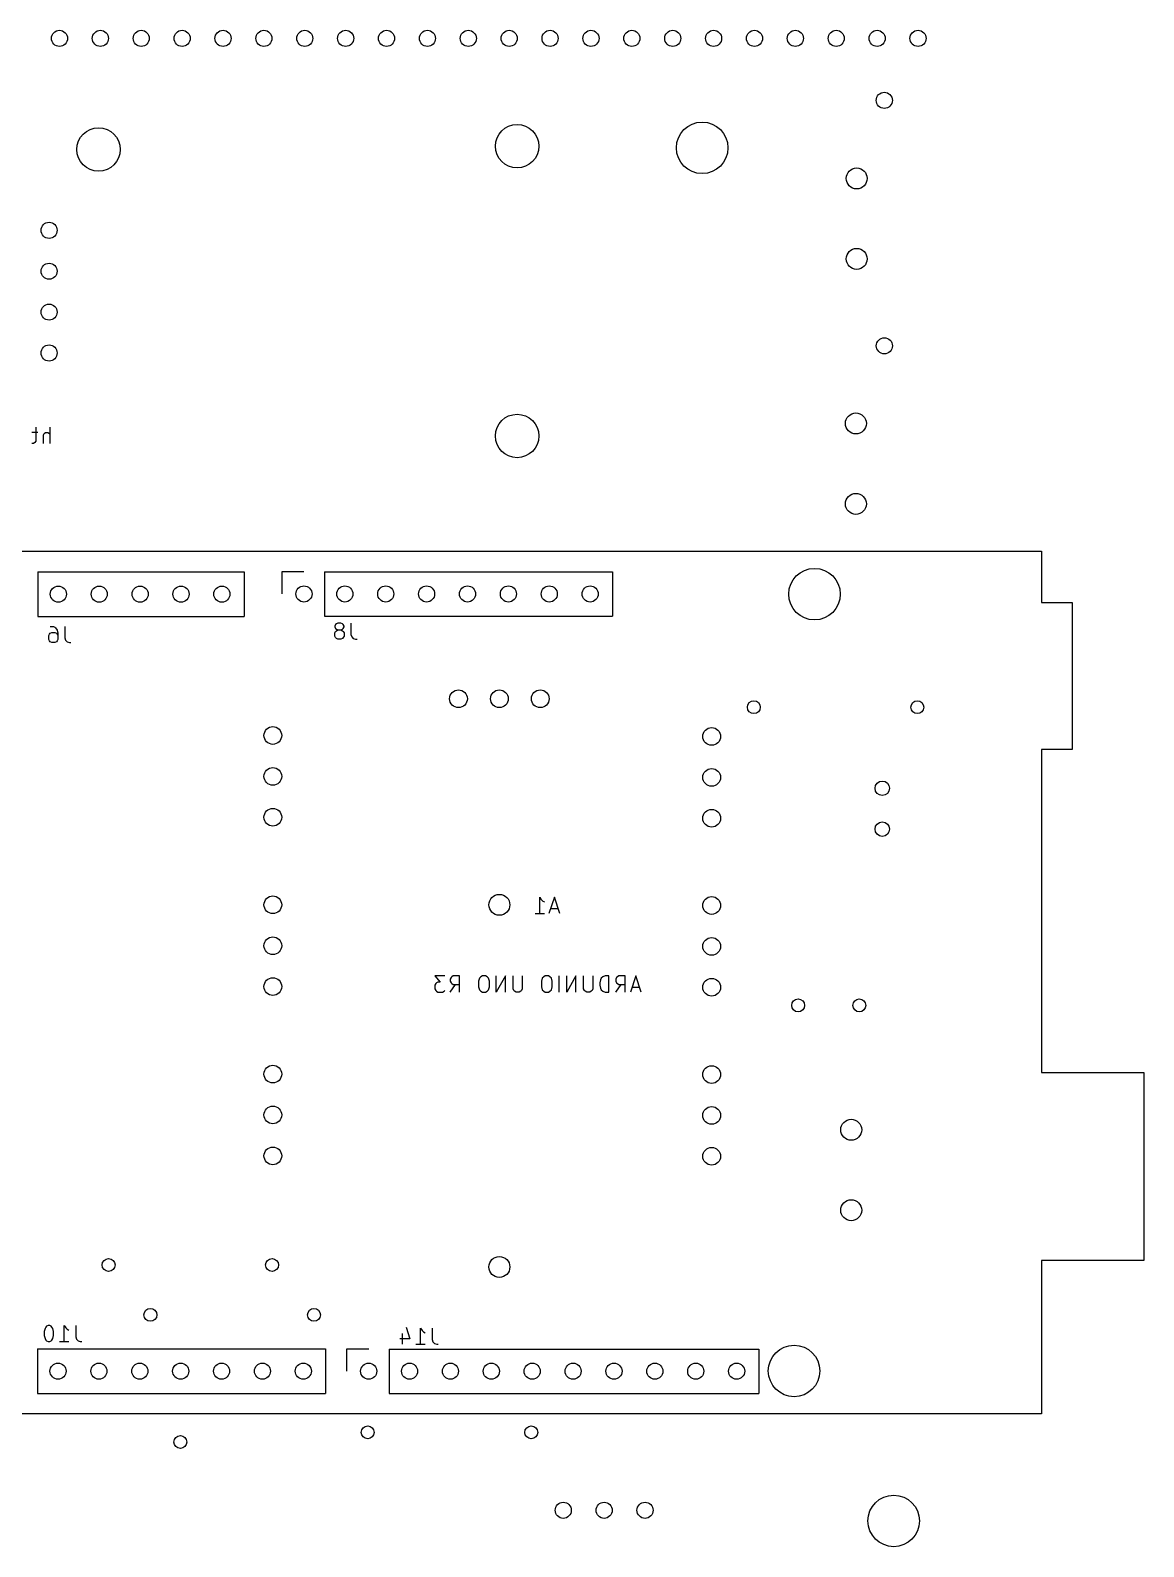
# Model space of a CAD drawing. Extents: x 83 to 192, y -148 to -51.
# Drawn here: x 123.2 to 192.4, y -147.2 to -53 of the extents above; entities that cross this region are included whole.
import ezdxf

# ---------------------------------------------------------------- set-up
doc = ezdxf.new("R2010")
doc.units = 0
doc.layers.add('BLACK', color=7, linetype='CONTINUOUS')

msp = doc.modelspace()

# ---------------------------------------------------------------- linework, layer by layer
at = {"layer": 'BLACK', "linetype": 'CONTINUOUS'}
for p, q in [((123.68484, -77.990752), (123.303888, -77.990752)), ((123.541983, -77.657419), (123.541983, -78.514561)), ((124.018174, -78.133609), (124.065793, -78.038371)), ((124.018174, -78.657419), (124.018174, -78.133609)), ((124.065793, -78.038371), (124.161031, -77.990752)), ((124.161031, -77.990752), (124.303888, -77.990752)), ((124.303888, -77.990752), (124.399126, -78.038371)), ((124.399126, -78.038371), (124.446745, -78.08599)), ((124.446745, -78.657419), (124.446745, -77.657419)), ((123.399126, -78.657419), (123.303888, -78.657419)), ((123.494364, -78.6098), (123.399126, -78.657419)), ((123.541983, -78.514561), (123.494364, -78.6098)), ((119.73, -85.355), (186.03, -85.355)), ((186.03, -85.355), (186.03, -88.535)), ((123.68, -86.645), (123.68, -89.405)), ((123.68, -86.645), (136.49, -86.645)), ((136.49, -86.645), (136.49, -89.405)), ((138.83, -86.635), (138.83, -88.015)), ((140.21, -86.635), (138.83, -86.635)), ((141.48, -86.635), (141.48, -89.395)), ((141.48, -86.635), (159.37, -86.635)), ((159.37, -86.635), (159.37, -89.395)), ((186.03, -88.535), (187.93, -88.535)), ((187.93, -88.535), (187.93, -97.675)), ((123.68, -89.405), (136.49, -89.405)), ((141.48, -89.395), (159.37, -89.395)), ((124.448571, -90.029819), (124.639047, -90.029819)), ((124.448571, -90.45839), (124.543809, -90.410771)), ((124.543809, -90.410771), (124.734285, -90.410771)), ((124.639047, -90.029819), (124.734285, -90.077438)), ((124.734285, -90.077438), (124.781904, -90.125057)), ((124.734285, -90.410771), (124.829523, -90.45839)), ((124.781904, -90.125057), (124.877142, -90.267914)), ((124.877142, -90.267914), (124.924761, -90.45839)), ((125.353333, -90.029819), (125.353333, -90.744104)), ((142.175125, -89.915057), (142.127506, -90.010295)), ((142.127506, -90.010295), (142.127506, -90.057914)), ((142.127506, -90.057914), (142.175125, -90.153152)), ((142.127506, -90.438866), (142.175125, -90.343628)), ((142.222744, -89.867438), (142.175125, -89.915057)), ((142.175125, -90.153152), (142.222744, -90.200771)), ((142.175125, -90.343628), (142.222744, -90.296009)), ((142.317982, -89.819819), (142.222744, -89.867438)), ((142.222744, -90.200771), (142.317982, -90.24839)), ((142.222744, -90.296009), (142.317982, -90.24839)), ((142.508458, -89.819819), (142.317982, -89.819819)), ((142.317982, -90.24839), (142.508458, -90.24839)), ((142.603696, -89.867438), (142.508458, -89.819819)), ((142.508458, -90.24839), (142.603696, -90.200771)), ((142.508458, -90.24839), (142.603696, -90.296009)), ((142.651315, -89.915057), (142.603696, -89.867438)), ((142.603696, -90.200771), (142.651315, -90.153152)), ((142.603696, -90.296009), (142.651315, -90.343628)), ((142.698934, -90.010295), (142.651315, -89.915057)), ((142.651315, -90.153152), (142.698934, -90.057914)), ((142.651315, -90.343628), (142.698934, -90.438866)), ((142.698934, -90.057914), (142.698934, -90.010295)), ((143.127506, -89.819819), (143.127506, -90.534104)), ((124.353333, -90.601247), (124.400952, -90.506009)), ((124.353333, -90.839342), (124.353333, -90.601247)), ((124.400952, -90.93458), (124.353333, -90.839342)), ((124.400952, -90.506009), (124.448571, -90.45839)), ((124.448571, -90.9822), (124.400952, -90.93458)), ((124.543809, -91.029819), (124.448571, -90.9822)), ((124.734285, -91.029819), (124.543809, -91.029819)), ((124.829523, -90.9822), (124.734285, -91.029819)), ((124.829523, -90.45839), (124.877142, -90.506009)), ((124.877142, -90.93458), (124.829523, -90.9822)), ((124.877142, -90.506009), (124.924761, -90.601247)), ((124.924761, -90.839342), (124.877142, -90.93458)), ((124.924761, -90.45839), (124.924761, -90.839342)), ((125.353333, -90.744104), (125.400952, -90.886961)), ((125.400952, -90.886961), (125.49619, -90.9822)), ((125.49619, -90.9822), (125.639047, -91.029819)), ((125.639047, -91.029819), (125.734285, -91.029819)), ((142.127506, -90.629342), (142.127506, -90.438866)), ((142.175125, -90.72458), (142.127506, -90.629342)), ((142.222744, -90.7722), (142.175125, -90.72458)), ((142.317982, -90.819819), (142.222744, -90.7722)), ((142.508458, -90.819819), (142.317982, -90.819819)), ((142.603696, -90.7722), (142.508458, -90.819819)), ((142.651315, -90.72458), (142.603696, -90.7722)), ((142.698934, -90.629342), (142.651315, -90.72458)), ((142.698934, -90.438866), (142.698934, -90.629342)), ((143.127506, -90.534104), (143.175125, -90.676961)), ((143.175125, -90.676961), (143.270363, -90.7722)), ((143.270363, -90.7722), (143.41322, -90.819819)), ((143.41322, -90.819819), (143.508458, -90.819819)), ((186.03, -97.675), (186.03, -117.745)), ((187.93, -97.675), (186.03, -97.675)), ((154.861428, -107.857168), (154.861428, -106.857168)), ((154.861428, -106.857168), (154.956666, -107.000025)), ((154.956666, -107.000025), (155.051904, -107.095263)), ((155.051904, -107.095263), (155.147142, -107.142882)), ((155.76619, -106.857168), (155.432857, -107.857168)), ((156.099523, -107.857168), (155.76619, -106.857168)), ((154.575714, -107.857168), (155.147142, -107.857168)), ((156.004285, -107.571453), (155.528095, -107.571453)), ((148.965601, -111.744819), (148.346554, -111.744819)), ((148.346554, -111.744819), (148.679887, -112.125771)), ((149.346554, -111.840057), (149.298935, -111.935295)), ((149.298935, -111.935295), (149.298935, -112.078152)), ((149.298935, -112.078152), (149.346554, -112.17339)), ((149.394173, -111.792438), (149.346554, -111.840057)), ((149.489411, -111.744819), (149.394173, -111.792438)), ((149.870363, -111.744819), (149.489411, -111.744819)), ((149.870363, -112.744819), (149.870363, -111.744819)), ((151.108459, -111.887676), (151.06084, -112.078152)), ((151.06084, -112.078152), (151.06084, -112.411485)), ((151.203697, -111.792438), (151.108459, -111.887676)), ((151.298935, -111.744819), (151.203697, -111.792438)), ((151.489411, -111.744819), (151.298935, -111.744819)), ((151.584649, -111.792438), (151.489411, -111.744819)), ((151.679887, -111.887676), (151.584649, -111.792438)), ((151.727506, -112.078152), (151.679887, -111.887676)), ((151.727506, -112.411485), (151.727506, -112.078152)), ((152.727506, -111.744819), (152.156078, -112.744819)), ((152.156078, -112.744819), (152.156078, -111.744819)), ((152.727506, -112.744819), (152.727506, -111.744819)), ((153.203697, -112.554342), (153.203697, -111.744819)), ((153.775125, -111.744819), (153.775125, -112.554342)), ((155.013221, -111.887676), (154.965602, -112.078152)), ((154.965602, -112.078152), (154.965602, -112.411485)), ((155.108459, -111.792438), (155.013221, -111.887676)), ((155.203697, -111.744819), (155.108459, -111.792438)), ((155.394173, -111.744819), (155.203697, -111.744819)), ((155.489411, -111.792438), (155.394173, -111.744819)), ((155.584649, -111.887676), (155.489411, -111.792438)), ((155.632268, -112.078152), (155.584649, -111.887676)), ((155.632268, -112.411485), (155.632268, -112.078152)), ((156.060839, -112.744819), (156.060839, -111.744819)), ((157.108458, -111.744819), (156.53703, -112.744819)), ((156.53703, -112.744819), (156.53703, -111.744819)), ((157.108458, -112.744819), (157.108458, -111.744819)), ((157.584649, -112.554342), (157.584649, -111.744819)), ((158.156077, -111.744819), (158.156077, -112.554342)), ((158.632268, -111.982914), (158.584649, -112.17339)), ((158.679887, -111.887676), (158.632268, -111.982914)), ((158.775125, -111.792438), (158.679887, -111.887676)), ((158.917982, -111.744819), (158.775125, -111.792438)), ((159.156077, -111.744819), (158.917982, -111.744819)), ((159.156077, -112.744819), (159.156077, -111.744819)), ((159.632268, -111.840057), (159.584649, -111.935295)), ((159.584649, -111.935295), (159.584649, -112.078152)), ((159.584649, -112.078152), (159.632268, -112.17339)), ((159.679887, -111.792438), (159.632268, -111.840057)), ((159.775125, -111.744819), (159.679887, -111.792438)), ((160.156077, -111.744819), (159.775125, -111.744819)), ((160.156077, -112.744819), (160.156077, -111.744819)), ((160.822744, -111.744819), (160.489411, -112.744819)), ((161.156077, -112.744819), (160.822744, -111.744819)), ((148.394173, -112.221009), (148.346554, -112.316247)), ((148.346554, -112.316247), (148.346554, -112.554342)), ((148.346554, -112.554342), (148.394173, -112.64958)), ((148.441792, -112.17339), (148.394173, -112.221009)), ((148.394173, -112.64958), (148.441792, -112.6972)), ((148.53703, -112.125771), (148.441792, -112.17339)), ((148.441792, -112.6972), (148.53703, -112.744819)), ((148.679887, -112.125771), (148.53703, -112.125771)), ((148.53703, -112.744819), (148.822744, -112.744819)), ((148.822744, -112.744819), (148.917982, -112.6972)), ((148.917982, -112.6972), (148.965601, -112.64958)), ((149.298935, -112.744819), (149.632268, -112.268628)), ((149.346554, -112.17339), (149.394173, -112.221009)), ((149.394173, -112.221009), (149.489411, -112.268628)), ((149.489411, -112.268628), (149.870363, -112.268628)), ((151.06084, -112.411485), (151.108459, -112.601961)), ((151.108459, -112.601961), (151.203697, -112.6972)), ((151.203697, -112.6972), (151.298935, -112.744819)), ((151.298935, -112.744819), (151.489411, -112.744819)), ((151.489411, -112.744819), (151.584649, -112.6972)), ((151.584649, -112.6972), (151.679887, -112.601961)), ((151.679887, -112.601961), (151.727506, -112.411485)), ((153.251316, -112.64958), (153.203697, -112.554342)), ((153.298935, -112.6972), (153.251316, -112.64958)), ((153.394173, -112.744819), (153.298935, -112.6972)), ((153.584649, -112.744819), (153.394173, -112.744819)), ((153.679887, -112.6972), (153.584649, -112.744819)), ((153.727506, -112.64958), (153.679887, -112.6972)), ((153.775125, -112.554342), (153.727506, -112.64958)), ((154.965602, -112.411485), (155.013221, -112.601961)), ((155.013221, -112.601961), (155.108459, -112.6972)), ((155.108459, -112.6972), (155.203697, -112.744819)), ((155.203697, -112.744819), (155.394173, -112.744819)), ((155.394173, -112.744819), (155.489411, -112.6972)), ((155.489411, -112.6972), (155.584649, -112.601961)), ((155.584649, -112.601961), (155.632268, -112.411485)), ((157.632268, -112.64958), (157.584649, -112.554342)), ((157.679887, -112.6972), (157.632268, -112.64958)), ((157.775125, -112.744819), (157.679887, -112.6972)), ((157.965601, -112.744819), (157.775125, -112.744819)), ((158.060839, -112.6972), (157.965601, -112.744819)), ((158.108458, -112.64958), (158.060839, -112.6972)), ((158.156077, -112.554342), (158.108458, -112.64958)), ((158.584649, -112.17339), (158.584649, -112.316247)), ((158.584649, -112.316247), (158.632268, -112.506723)), ((158.632268, -112.506723), (158.679887, -112.601961)), ((158.679887, -112.601961), (158.775125, -112.6972)), ((158.775125, -112.6972), (158.917982, -112.744819)), ((158.917982, -112.744819), (159.156077, -112.744819)), ((159.584649, -112.744819), (159.917982, -112.268628)), ((159.632268, -112.17339), (159.679887, -112.221009)), ((159.679887, -112.221009), (159.775125, -112.268628)), ((159.775125, -112.268628), (160.156077, -112.268628)), ((161.060839, -112.459104), (160.584649, -112.459104)), ((186.03, -117.745), (192.38, -117.745)), ((192.38, -117.745), (192.38, -129.425)), ((186.03, -129.425), (186.03, -138.955)), ((192.38, -129.425), (186.03, -129.425)), ((124.124761, -133.650295), (124.077142, -133.840771)), ((124.17238, -133.555057), (124.124761, -133.650295)), ((124.219999, -133.507438), (124.17238, -133.555057)), ((124.315237, -133.459819), (124.219999, -133.507438)), ((124.410475, -133.459819), (124.315237, -133.459819)), ((124.505713, -133.507438), (124.410475, -133.459819)), ((124.553332, -133.555057), (124.505713, -133.507438)), ((124.600951, -133.650295), (124.553332, -133.555057)), ((124.64857, -133.840771), (124.600951, -133.650295)), ((125.315237, -134.459819), (125.315237, -133.459819)), ((125.315237, -133.459819), (125.410475, -133.602676)), ((125.410475, -133.602676), (125.505713, -133.697914)), ((125.505713, -133.697914), (125.600951, -133.745533)), ((126.029523, -133.459819), (126.029523, -134.174104)), ((146.550475, -133.5722), (146.78857, -134.286485)), ((147.455237, -134.619819), (147.455237, -133.619819)), ((147.455237, -133.619819), (147.550475, -133.762676)), ((147.550475, -133.762676), (147.645713, -133.857914)), ((148.169523, -133.619819), (148.169523, -134.334104)), ((124.077142, -133.840771), (124.077142, -134.078866)), ((124.077142, -134.078866), (124.124761, -134.269342)), ((124.124761, -134.269342), (124.17238, -134.36458)), ((124.17238, -134.36458), (124.219999, -134.4122)), ((124.219999, -134.4122), (124.315237, -134.459819)), ((124.315237, -134.459819), (124.410475, -134.459819)), ((124.410475, -134.459819), (124.505713, -134.4122)), ((124.505713, -134.4122), (124.553332, -134.36458)), ((124.553332, -134.36458), (124.600951, -134.269342)), ((124.600951, -134.269342), (124.64857, -134.078866)), ((124.64857, -134.078866), (124.64857, -133.840771)), ((125.029523, -134.459819), (125.600951, -134.459819)), ((126.029523, -134.174104), (126.077142, -134.316961)), ((126.077142, -134.316961), (126.17238, -134.4122)), ((126.17238, -134.4122), (126.315237, -134.459819)), ((126.315237, -134.459819), (126.410475, -134.459819)), ((146.78857, -134.286485), (146.169523, -134.286485)), ((146.31238, -133.953152), (146.31238, -134.619819)), ((147.169523, -134.619819), (147.740951, -134.619819)), ((147.645713, -133.857914), (147.740951, -133.905533)), ((148.169523, -134.334104), (148.217142, -134.476961)), ((148.217142, -134.476961), (148.31238, -134.5722)), ((148.31238, -134.5722), (148.455237, -134.619819)), ((148.455237, -134.619819), (148.550475, -134.619819)), ((123.66, -134.915), (123.66, -137.675)), ((123.66, -134.915), (141.55, -134.915)), ((141.55, -134.915), (141.55, -137.675)), ((142.85, -134.92), (142.85, -136.3)), ((144.23, -134.92), (142.85, -134.92)), ((145.5, -134.92), (145.5, -137.68)), ((145.5, -134.92), (168.47, -134.92)), ((168.47, -134.92), (168.47, -137.68)), ((123.66, -137.675), (141.55, -137.675)), ((145.5, -137.68), (168.47, -137.68)), ((186.03, -138.955), (121.38, -138.955))]:
    msp.add_line(p, q, dxfattribs=at)
at = {"layer": 'BLACK'}
for centre, radius in [((125.02, -53.5), 0.5), ((127.56, -53.5), 0.5), ((130.1, -53.5), 0.5), ((132.64, -53.5), 0.5), ((135.18, -53.5), 0.5), ((137.72, -53.5), 0.5), ((140.26, -53.5), 0.5), ((142.8, -53.5), 0.5), ((145.34, -53.5), 0.5), ((147.88, -53.5), 0.5), ((150.42, -53.5), 0.5), ((152.96, -53.5), 0.5), ((155.5, -53.5), 0.5), ((158.04, -53.5), 0.5), ((160.58, -53.5), 0.5), ((163.12, -53.5), 0.5), ((165.66, -53.5), 0.5), ((168.2, -53.5), 0.5), ((170.74, -53.5), 0.5), ((173.28, -53.5), 0.5), ((175.82, -53.5), 0.5), ((178.36, -53.5), 0.5), ((176.265, -57.35), 0.5), ((127.45, -60.4), 1.349999), ((153.45, -60.2), 1.349999), ((164.95, -60.3), 1.599999), ((174.55, -62.2), 0.65), ((124.375, -65.425), 0.5), ((174.55, -67.2), 0.65), ((124.375, -67.965), 0.5), ((124.375, -70.505), 0.5), ((176.27, -72.6), 0.5), ((124.375, -73.045), 0.5), ((153.45, -78.2), 1.349999), ((174.5, -77.42), 0.65), ((174.5, -82.42), 0.65), ((171.93, -88.025), 1.599999), ((124.95, -88.025), 0.5), ((127.49, -88.025), 0.5), ((130.03, -88.025), 0.5), ((132.57, -88.025), 0.5), ((135.11, -88.025), 0.5), ((140.21, -88.015), 0.5), ((142.75, -88.015), 0.5), ((145.29, -88.015), 0.5), ((147.83, -88.015), 0.5), ((150.37, -88.015), 0.5), ((152.91, -88.015), 0.5), ((155.45, -88.015), 0.5), ((157.99, -88.015), 0.5), ((149.81, -94.525), 0.55), ((152.35, -94.525), 0.55), ((154.89, -94.525), 0.55), ((168.16, -95.05), 0.4), ((178.32, -95.05), 0.4), ((138.275, -96.806349), 0.55), ((165.54, -96.867349), 0.55), ((138.275, -99.346349), 0.55), ((165.54, -99.407349), 0.55), ((176.14, -100.085), 0.45), ((138.275, -101.886349), 0.55), ((165.54, -101.947349), 0.55), ((176.14, -102.625), 0.45), ((138.275, -107.324349), 0.55), ((152.35, -107.325), 0.65), ((165.54, -107.367349), 0.55), ((138.275, -109.864349), 0.55), ((165.54, -109.907349), 0.55), ((138.275, -112.404349), 0.55), ((165.54, -112.447349), 0.55), ((170.912349, -113.575), 0.4), ((174.712349, -113.575), 0.4), ((138.275, -117.842349), 0.55), ((165.54, -117.87), 0.55), ((138.275, -120.382349), 0.55), ((165.54, -120.41), 0.55), ((174.21, -121.3), 0.65), ((138.275, -122.922349), 0.55), ((165.54, -122.95), 0.55), ((174.21, -126.3), 0.65), ((128.07, -129.7), 0.4), ((138.23, -129.7), 0.4), ((152.35, -129.825), 0.65), ((130.67, -132.8), 0.4), ((140.83, -132.8), 0.4), ((170.66, -136.285), 1.599999), ((124.93, -136.295), 0.5), ((127.47, -136.295), 0.5), ((130.01, -136.295), 0.5), ((132.55, -136.295), 0.5), ((135.09, -136.295), 0.5), ((137.63, -136.295), 0.5), ((140.17, -136.295), 0.5), ((144.23, -136.3), 0.5), ((146.77, -136.3), 0.5), ((149.31, -136.3), 0.5), ((151.85, -136.3), 0.5), ((154.39, -136.3), 0.5), ((156.93, -136.3), 0.5), ((159.47, -136.3), 0.5), ((162.01, -136.3), 0.5), ((164.55, -136.3), 0.5), ((167.09, -136.3), 0.5), ((132.53, -140.7), 0.4), ((144.17, -140.1), 0.4), ((154.33, -140.1), 0.4), ((176.85, -145.6), 1.599999), ((156.32, -144.94), 0.5), ((158.86, -144.94), 0.5), ((161.4, -144.94), 0.5)]:
    msp.add_circle(centre, radius, dxfattribs=at)

doc.saveas('drawing.dxf')
